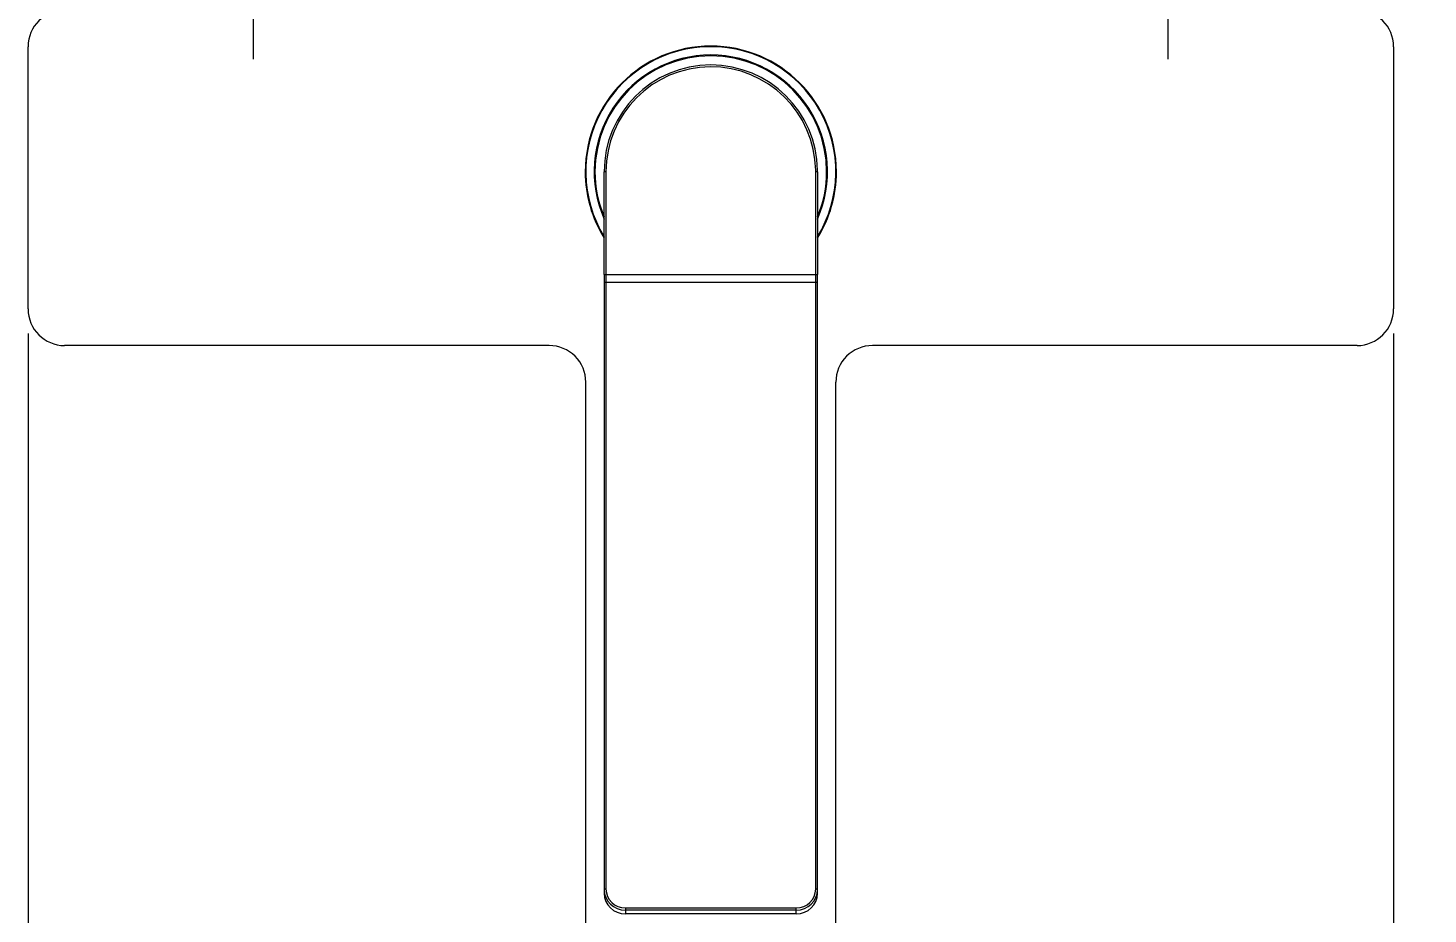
# Model space of a CAD drawing. Extents: x 2340 to 3468, y 0 to 827.
# Drawn here: x 2476.2 to 2705.8, y 536.3 to 681.5 of the extents above; entities that cross this region are included whole.
import ezdxf

# ---------------------------------------------------------------- set-up
doc = ezdxf.new("R2010")
doc.units = 0
doc.header["$LTSCALE"] = 3
doc.header["$MEASUREMENT"] = 0
doc.header["$PDMODE"] = 3
doc.header["$PDSIZE"] = -10
doc.linetypes.add('CENTER2', pattern=[28.575, 19.05, -3.175, 3.175, -3.175])
doc.layers.get('0').update_dxf_attribs({"linetype": 'CONTINUOUS'})
doc.layers.get('DEFPOINTS').update_dxf_attribs({"linetype": 'CONTINUOUS'})
doc.layers.add('1', color=7, linetype='CONTINUOUS')
doc.layers.add('Cneter', color=1, linetype='CENTER2', lineweight=13)
doc.styles.add('Daelim Dimension', font='NanumGothic.ttf')
doc.dimstyles.new('DEFAULT', dxfattribs={"dimscale": 2, "dimtxt": 2, "dimasz": 2, "dimexe": 0, "dimexo": 2, "dimgap": 1, "dimtad": 1, "dimdec": 1, "dimzin": 9, "dimdsep": 46, "dimtxsty": 'Daelim Dimension', "dimcen": 0.5, "dimclrd": 252, "dimclre": 252, "dimclrt": 3, "dimadec": 1, "dimazin": 0, "dimtfac": 1, "dimtdec": 1, "dimtix": 1, "dimtmove": 0, "dimatfit": 3, "dimfxl": 1, "dimtolj": 1, "dimtzin": 1, "dimlwd": 9, "dimlwe": 9, "dimarcsym": 0})

# ---------------------------------------------------------------- blocks, each defined once
blk = doc.blocks.new('*D3')
at = {"color": 5, "lineweight": 9, "ltscale": 0.5, "transparency": 16777216}
for p, q in [((2476.2, 631.46), (2476.2, 472.68)), ((2700.2, 631.46), (2700.2, 472.68)), ((2696.2, 472.68), (2480.2, 472.68))]:
    blk.add_line(p, q, dxfattribs=at)
at = {"color": 5, "ltscale": 0.5, "transparency": 16777216}
for points in [[(2480.2, 473.35), (2480.2, 472.01), (2476.2, 472.68)], [(2696.2, 473.35), (2696.2, 472.01), (2700.2, 472.68)]]:
    blk.add_solid(points, dxfattribs=at)
at = {"layer": 'DEFPOINTS', "color": 0, "ltscale": 0.5, "transparency": 16777216}
for p in [(2476.2, 635.46), (2700.2, 635.46), (2476.2, 472.68)]:
    blk.add_point(p, dxfattribs=at)
at = {"color": 7, "ltscale": 0.5, "transparency": 16777216, "insert": (2588.2, 480.07), "char_height": 10, "attachment_point": 5, "style": 'Daelim Dimension'}
blk.add_mtext('\\A1;224', dxfattribs=at)
blk = doc.blocks.new('*D4')
at = {"color": 5, "lineweight": 9, "ltscale": 0.5, "transparency": 16777216}
for p, q in [((2699.18, 749.15), (2747.79, 749.15)), ((2747.79, 508.46), (2747.79, 745.15)), ((2606.7, 504.46), (2747.79, 504.46))]:
    blk.add_line(p, q, dxfattribs=at)
at = {"color": 5, "ltscale": 0.5, "transparency": 16777216}
for points in [[(2747.13, 745.15), (2748.46, 745.15), (2747.79, 749.15)], [(2747.13, 508.46), (2748.46, 508.46), (2747.79, 504.46)]]:
    blk.add_solid(points, dxfattribs=at)
at = {"layer": 'DEFPOINTS', "color": 0, "ltscale": 0.5, "transparency": 16777216}
for p in [(2695.18, 749.15), (2747.79, 749.15), (2602.7, 504.46)]:
    blk.add_point(p, dxfattribs=at)
at = {"color": 7, "ltscale": 0.5, "transparency": 16777216, "insert": (2740.35, 626.81), "char_height": 10, "attachment_point": 5, "rotation": 90, "style": 'Daelim Dimension'}
blk.add_mtext('\\A1;245', dxfattribs=at)

msp = doc.modelspace()

# ---------------------------------------------------------------- linework, layer by layer
at = {"layer": '1', "color": 7, "linetype": 'Continuous', "lineweight": 18}
for p, q in [((2476.2, 635.46), (2476.2, 678.46)), ((2700.2, 678.46), (2700.2, 635.46)), ((2570.7, 641.12), (2570.7, 657.96)), ((2605.7, 657.96), (2605.7, 641.12)), ((2570.7, 641.12), (2570.7, 639.75)), ((2605.7, 639.75), (2605.7, 641.12)), ((2570.7, 639.75), (2570.7, 540.26)), ((2605.7, 540.26), (2605.7, 639.75)), ((2561.7, 629.46), (2482.2, 629.46)), ((2694.2, 629.46), (2614.7, 629.46)), ((2567.7, 510.46), (2567.7, 623.46)), ((2608.7, 510.46), (2608.7, 623.46)), ((2570.7, 540.26), (2570.7, 539.64)), ((2605.7, 539.64), (2605.7, 540.26))]:
    msp.add_line(p, q, dxfattribs=at)
at = {"layer": '1', "color": 7, "linetype": 'Continuous', "lineweight": 13}
for p, q in [((2567.6, 657.96), (2567.7, 657.96)), ((2571, 657.96), (2570.7, 657.96)), ((2571, 657.96), (2571, 641.12)), ((2605.7, 657.96), (2605.4, 657.96)), ((2605.4, 641.12), (2605.4, 657.96)), ((2608.8, 657.96), (2608.7, 657.96)), ((2570.7, 641.12), (2571, 641.12)), ((2571, 641.12), (2605.4, 641.12)), ((2571, 641.12), (2571, 639.82)), ((2605.4, 641.12), (2605.7, 641.12)), ((2605.4, 639.82), (2605.4, 641.12)), ((2605.4, 639.82), (2571, 639.82)), ((2571, 639.82), (2571, 540.34)), ((2605.4, 540.34), (2605.4, 639.82)), ((2574.2, 537.25), (2602.2, 537.25)), ((2574.2, 537.25), (2574.2, 536.88)), ((2574.2, 536.88), (2574.2, 536.26)), ((2602.2, 536.88), (2574.2, 536.88)), ((2602.2, 536.26), (2574.2, 536.26)), ((2602.2, 536.88), (2602.2, 537.25)), ((2602.2, 536.26), (2602.2, 536.88)), ((2602.2, 536.26), (2602.2, 536.25))]:
    msp.add_line(p, q, dxfattribs=at)
at = {"layer": '1', "color": 7, "linetype": 'Continuous', "lineweight": 18}
for centre, radius, start, end in [((2482.2, 678.46), 6, 90, 180), ((2694.2, 678.46), 6, 0, 90), ((2588.2, 657.96), 20.6, 360, 180), ((2588.2, 657.96), 20.5, 90, 211.3875), ((2588.2, 657.96), 20.5, 328.6125, 90), ((2588.2, 657.96), 19.15, 90, 203.9569), ((2588.2, 657.96), 19, 0, 180), ((2588.2, 657.96), 17.5, 90, 180), ((2588.2, 657.96), 19.15, 336.0431, 90), ((2588.2, 657.96), 17.5, 0.7877, 90), ((2588.2, 657.96), 20.6, 180, 211.8431), ((2588.2, 657.96), 19, 180, 202.9219), ((2588.2, 657.96), 17.5, 360, 0.7877), ((2588.2, 657.96), 19, 337.0781, 0), ((2588.2, 657.96), 20.6, 328.1569, 360), ((2482.2, 635.46), 6, 180, 270), ((2694.2, 635.46), 6, 270, 0)]:
    msp.add_arc(centre, radius, start, end, dxfattribs=at)
at = {"layer": '1', "color": 7, "linetype": 'Continuous', "lineweight": 13}
for start, end in [(0.7877, 180), (0, 0.7877)]:
    msp.add_arc((2588.2, 657.96), 17.2, start, end, dxfattribs=at)
for centre, major_axis, start_param, end_param in [((2571, 639.75), (0.3, 0), 1.570796, 3.141593), ((2605.4, 639.75), (0.3, 0), 0, 1.570796), ((2571, 540.26), (-0.3, 0), 4.712389, 6.283185), ((2605.4, 540.26), (-0.3, 0), 3.141593, 4.712389)]:
    msp.add_ellipse(centre, major_axis=major_axis, ratio=0.258819, start_param=start_param, end_param=end_param, dxfattribs=at)
at = {"layer": '1', "color": 7, "linetype": 'Continuous', "lineweight": 18}
for centre, major_axis, ratio, start_param, end_param in [((2561.7, 623.46), (4.26, 4.22), 1, 5.502696, 7.073663), ((2614.7, 623.46), (4.26, -4.22), 1, 2.351116, 3.922084), ((2574.2, 540.26), (3.5, 0), 0.965926, 3.141593, 4.712389), ((2574.2, 540.34), (3.2, 0), 0.965926, 3.141593, 4.712389), ((2602.2, 540.34), (3.2, 0), 0.965926, 4.712389, 6.283185), ((2602.2, 540.26), (3.5, 0), 0.965926, 4.712389, 6.283185), ((2574.2, 539.64), (3.5, 0), 0.965926, 3.141593, 4.712389), ((2602.2, 539.64), (3.5, 0), 0.965926, 4.712389, 6.283185)]:
    msp.add_ellipse(centre, major_axis=major_axis, ratio=ratio, start_param=start_param, end_param=end_param, dxfattribs=at)
at = {"layer": 'Cneter', "lineweight": 5, "ltscale": 0.5}
for p, q in [((2513.2, 676.44), (2513.2, 719.31)), ((2663.2, 676.44), (2663.2, 719.31))]:
    msp.add_line(p, q, dxfattribs=at)

# ---------------------------------------------------------------- dimensions: what is measured, and where the dimension line sits
at = {"color": 5, "ltscale": 0.5}
dim = msp.add_linear_dim(base=(2747.79, 749.15), p1=(2602.7, 504.46), p2=(2695.18, 749.15), angle=90, dimstyle='DEFAULT', override={"dimtxt": 5, "dimdec": 0, "dimclrd": 5, "dimclre": 5, "dimclrt": 7}, dxfattribs=at)
dim.commit()
dim.dimension.update_dxf_attribs({"geometry": '*D4', "text_midpoint": (2740.35, 626.81)})
dim = msp.add_linear_dim(base=(2476.2, 472.68), p1=(2700.2, 635.46), p2=(2476.2, 635.46), dimstyle='DEFAULT', override={"dimtxt": 5, "dimdec": 0, "dimclrd": 5, "dimclre": 5, "dimclrt": 7}, dxfattribs=at)
dim.commit()
dim.dimension.update_dxf_attribs({"geometry": '*D3', "text_midpoint": (2588.2, 480.07)})

doc.saveas('drawing.dxf')
